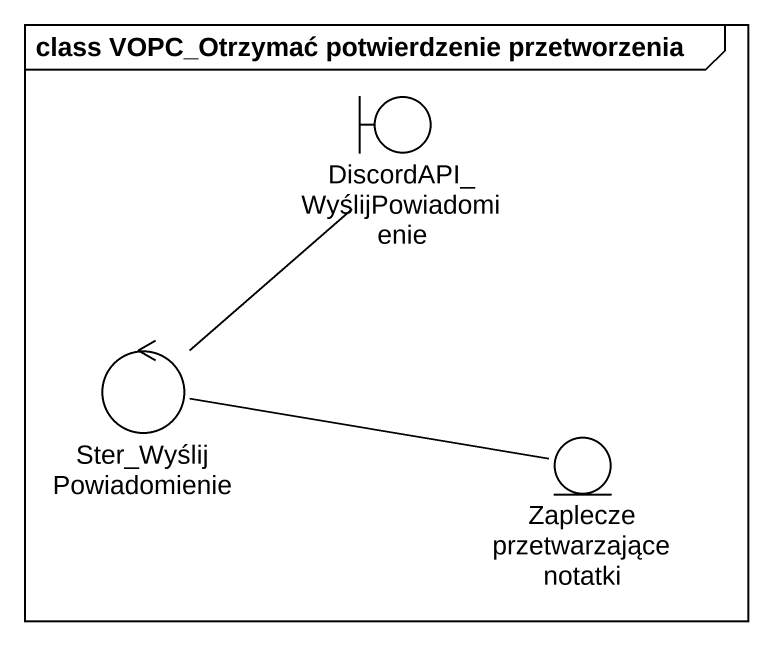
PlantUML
@startuml
mainframe class VOPC_Otrzymać potwierdzenie przetworzenia
boundary "DiscordAPI_WyślijPowiadomienie" as DiscordAPI
control Ster_WyślijPowiadomienie
entity "Zaplecze przetwarzające notatki" as Zaplecze_przetwarzające
Ster_WyślijPowiadomienie -up- DiscordAPI
Zaplecze_przetwarzające -left- Ster_WyślijPowiadomienie
@enduml
